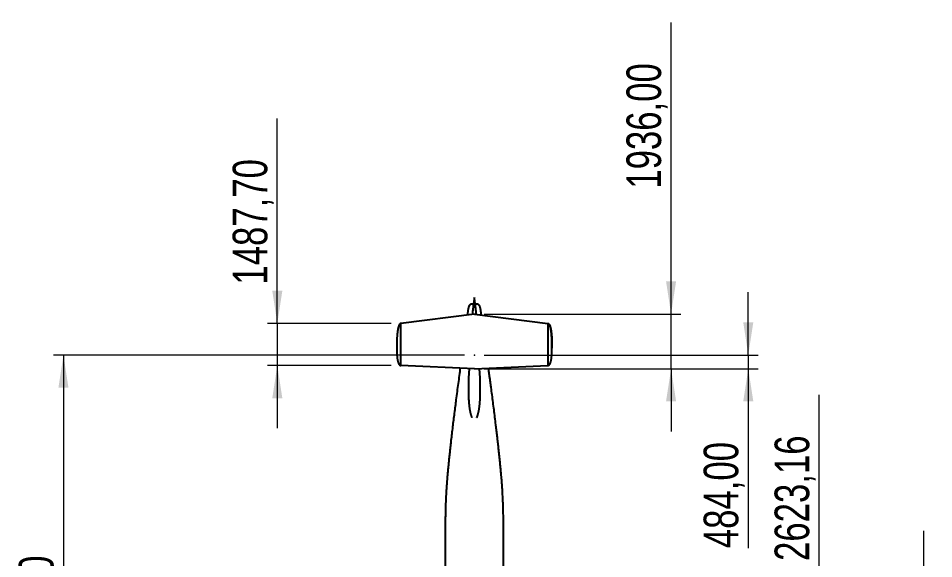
# Model space of a CAD drawing. Header units: millimetres. Extents: x 26 to 221, y 89 to 273.
# Drawn here: x 25.8 to 118.3, y 218.8 to 273.4 of the extents above; entities that cross this region are included whole.
import ezdxf

# ---------------------------------------------------------------- set-up
doc = ezdxf.new("R2010")
doc.units = ezdxf.units.MM
doc.header["$PDSIZE"] = -1
doc.styles.add('SLDTEXTSTYLE0', font='TXT', dxfattribs={"width": 0.75})
doc.dimstyles.new('SLDDIMSTYLE0', dxfattribs={"dimtxt": 3.5, "dimasz": 3.302, "dimexe": 0, "dimexo": 0.0625, "dimgap": 0.875, "dimtad": 1, "dimlfac": 350, "dimrnd": 1e-09, "dimzin": 12, "dimdsep": 46, "dimtxsty": 'SLDTEXTSTYLE0', "dimsah": 1, "dimcen": 0.09, "dimadec": 0, "dimazin": 3, "dimtfac": 1, "dimtmove": 0, "dimatfit": 0, "dimfxl": 1, "dimfrac": 2, "dimtolj": 1, "dimtzin": 12, "dimarcsym": 0})
doc.dimstyles.new('SLDDIMSTYLE1', dxfattribs={"dimtxt": 3.5, "dimasz": 3.302, "dimexe": 0, "dimexo": 0.0625, "dimgap": 0.875, "dimtad": 1, "dimlfac": 350, "dimrnd": 1e-09, "dimzin": 12, "dimdsep": 46, "dimtxsty": 'SLDTEXTSTYLE0', "dimsah": 1, "dimcen": 0.09, "dimadec": 0, "dimazin": 3, "dimtfac": 1, "dimtofl": 0, "dimtmove": 0, "dimatfit": 3, "dimfxl": 1, "dimfrac": 2, "dimtolj": 1, "dimtzin": 12, "dimarcsym": 0})

# ---------------------------------------------------------------- blocks, each defined once
blk = doc.blocks.new('_D')
at = {"color": 7, "linetype": 'Continuous', "lineweight": 18, "transparency": 16777216}
for p, q in [((99.582, 239.355), (99.582, 245.705)), ((72.889, 239.355), (100.582, 239.355)), ((99.582, 239.355), (99.582, 237.973)), ((72.889, 237.973), (100.582, 237.973)), ((99.582, 237.973), (99.582, 219.831))]:
    blk.add_line(p, q, dxfattribs=at)
for points in [[(99.582, 239.355), (100.09, 242.657), (99.074, 242.657)], [(99.582, 237.973), (99.074, 234.671), (100.09, 234.671)]]:
    blk.add_solid(points, dxfattribs=at)
at = {"color": 7, "linetype": 'Continuous', "lineweight": 18, "transparency": 16777216, "insert": (95.07, 219.831), "char_height": 3.5, "attachment_point": 1, "rotation": 90, "style": 'SLDTEXTSTYLE0'}
blk.add_mtext('484,00', dxfattribs=at)
blk = doc.blocks.new('_D_3')
at = {"color": 7, "linetype": 'Continuous', "lineweight": 18, "transparency": 16777216}
for p, q in [((70.889, 239.355), (29.348, 239.355)), ((30.348, 239.355), (30.348, 167.355)), ((70.889, 167.355), (29.348, 167.355))]:
    blk.add_line(p, q, dxfattribs=at)
for points in [[(30.348, 239.355), (29.84, 236.053), (30.856, 236.053)], [(30.348, 167.355), (30.856, 170.657), (29.84, 170.657)]]:
    blk.add_solid(points, dxfattribs=at)
at = {"color": 7, "linetype": 'Continuous', "lineweight": 18, "transparency": 16777216, "insert": (25.836, 204.444), "char_height": 3.5, "attachment_point": 1, "rotation": 90, "style": 'SLDTEXTSTYLE0'}
blk.add_mtext('25200,00', dxfattribs=at)
blk = doc.blocks.new('_D_5')
at = {"color": 7, "linetype": 'Continuous', "lineweight": 18, "transparency": 16777216}
for p, q in [((91.777, 243.504), (91.777, 272.989)), ((72.889, 243.504), (92.777, 243.504)), ((91.777, 237.973), (91.777, 243.504)), ((72.889, 237.973), (92.777, 237.973)), ((91.777, 237.973), (91.777, 231.623))]:
    blk.add_line(p, q, dxfattribs=at)
for points in [[(91.777, 243.504), (92.285, 246.806), (91.269, 246.806)], [(91.777, 237.973), (91.269, 234.671), (92.285, 234.671)]]:
    blk.add_solid(points, dxfattribs=at)
at = {"color": 7, "linetype": 'Continuous', "lineweight": 18, "transparency": 16777216, "insert": (87.265, 256.18), "char_height": 3.5, "attachment_point": 1, "rotation": 90, "style": 'SLDTEXTSTYLE0'}
blk.add_mtext('1936,00', dxfattribs=at)
blk = doc.blocks.new('_D_6')
at = {"color": 7, "linetype": 'Continuous', "lineweight": 18, "transparency": 16777216}
for p, q in [((51.968, 242.55), (51.968, 263.292)), ((63.468, 242.55), (50.968, 242.55)), ((51.968, 242.55), (51.968, 238.299)), ((63.468, 238.299), (50.968, 238.299)), ((51.968, 238.299), (51.968, 231.949))]:
    blk.add_line(p, q, dxfattribs=at)
for points in [[(51.968, 242.55), (52.476, 245.852), (51.46, 245.852)], [(51.968, 238.299), (51.46, 234.997), (52.476, 234.997)]]:
    blk.add_solid(points, dxfattribs=at)
at = {"color": 7, "linetype": 'Continuous', "lineweight": 18, "transparency": 16777216, "insert": (47.457, 246.482), "char_height": 3.5, "attachment_point": 1, "rotation": 90, "style": 'SLDTEXTSTYLE0'}
blk.add_mtext('1487,70', dxfattribs=at)
blk = doc.blocks.new('_D_7')
at = {"color": 7, "linetype": 'Continuous', "lineweight": 18, "transparency": 16777216}
for p, q in [((106.756, 207.919), (106.756, 235.347)), ((72.889, 207.919), (107.756, 207.919)), ((106.756, 200.425), (106.756, 207.919)), ((72.889, 200.425), (107.756, 200.425))]:
    blk.add_line(p, q, dxfattribs=at)
for points in [[(106.756, 207.919), (106.248, 204.617), (107.264, 204.617)], [(106.756, 200.425), (107.264, 203.727), (106.248, 203.727)]]:
    blk.add_solid(points, dxfattribs=at)
at = {"color": 7, "linetype": 'Continuous', "lineweight": 18, "transparency": 16777216, "insert": (102.244, 218.538), "char_height": 3.5, "attachment_point": 1, "rotation": 90, "style": 'SLDTEXTSTYLE0'}
blk.add_mtext('2623,16', dxfattribs=at)
blk = doc.blocks.new('_D_8')
at = {"color": 7, "linetype": 'Continuous', "lineweight": 18, "transparency": 16777216}
for p, q in [((117.326, 203.797), (117.326, 221.573)), ((111.803, 203.797), (118.326, 203.797)), ((117.326, 200.425), (117.326, 203.797)), ((111.803, 200.425), (118.326, 200.425)), ((117.326, 200.425), (117.326, 194.075))]:
    blk.add_line(p, q, dxfattribs=at)
for points in [[(117.326, 203.797), (117.834, 207.099), (116.818, 207.099)], [(117.326, 200.425), (116.818, 197.123), (117.834, 197.123)]]:
    blk.add_solid(points, dxfattribs=at)
at = {"color": 7, "linetype": 'Continuous', "lineweight": 18, "transparency": 16777216, "insert": (112.815, 204.763), "char_height": 3.5, "attachment_point": 1, "rotation": 90, "style": 'SLDTEXTSTYLE0'}
blk.add_mtext('1180,42', dxfattribs=at)

msp = doc.modelspace()

# ---------------------------------------------------------------- linework, layer by layer
at = {"color": 7, "linetype": 'Continuous', "lineweight": 25}
for p, q in [((71.798604, 244.498251), (71.604171, 244.498251)), ((71.888933, 245.172537), (71.879942, 245.108524)), ((71.897925, 245.108524), (71.888933, 245.172537)), ((72.173695, 244.498251), (71.979415, 244.498251)), ((71.888933, 243.503966), (64.468362, 242.549751)), ((71.888933, 243.503966), (79.309505, 242.549751)), ((64.468362, 242.511885), (64.468362, 242.549751)), ((79.309505, 242.549751), (79.309505, 242.511885)), ((71.888933, 237.972537), (64.468362, 238.290608)), ((71.354263, 237.995455), (71.312669, 237.016024)), ((71.888933, 237.972537), (79.309505, 238.290608)), ((72.465198, 237.016024), (72.423604, 237.995455))]:
    msp.add_line(p, q, dxfattribs=at)
for points, knots in [([(71.604171, 244.498251), (71.598408, 244.498127), (71.587808, 244.497899), (71.573346, 244.496297), (71.561522, 244.494375), (71.548203, 244.491577), (71.532416, 244.487265), (71.511399, 244.479703), (71.488301, 244.468909), (71.463528, 244.454046), (71.439271, 244.435895), (71.415848, 244.41437), (71.393778, 244.389622), (71.373523, 244.361971), (71.355438, 244.331718), (71.339422, 244.299121), (71.323664, 244.260932), (71.308433, 244.216721), (71.293635, 244.166371), (71.280212, 244.113397), (71.268185, 244.058033), (71.256405, 243.994305), (71.244835, 243.922111), (71.232754, 243.841571), (71.219544, 243.749344), (71.205489, 243.645944), (71.190765, 243.532375), (71.180548, 243.45437), (71.175314, 243.414426), (71.175018, 243.412163)], [0, 0, 0, 0, 0.013648461, 0.025102045, 0.034377989, 0.042003595, 0.057358538, 0.073215932, 0.095237371, 0.118378853, 0.14274551, 0.168431966, 0.195379228, 0.222975584, 0.251170816, 0.280124299, 0.310027595, 0.35001906, 0.391854825, 0.43543125, 0.480562256, 0.527081354, 0.589947163, 0.654817679, 0.721331041, 0.812288641, 0.903874855, 0.994554695, 1, 1, 1, 1]), ([(71.879942, 245.108524), (71.874209, 245.067441), (71.862624, 244.984416), (71.845544, 244.858524), (71.828599, 244.731121), (71.812028, 244.603866), (71.797029, 244.486219), (71.783438, 244.377617), (71.771078, 244.277228), (71.75893, 244.17696), (71.747025, 244.0771), (71.732295, 243.951566), (71.714894, 243.799722), (71.696269, 243.63284), (71.68472, 243.525219), (71.67955, 243.477041)], [0, 0, 0, 0, 0.075703507, 0.152990274, 0.23186095, 0.310263162, 0.387193492, 0.44830742, 0.510010041, 0.57178817, 0.632637794, 0.693546987, 0.802462199, 0.911569256, 1, 1, 1, 1]), ([(72.098304, 243.477043), (72.096795, 243.491313), (72.090016, 243.555398), (72.077574, 243.668602), (72.06097, 243.817182), (72.043989, 243.965239), (72.026517, 244.113898), (72.008656, 244.262237), (71.992446, 244.393709), (71.978017, 244.508338), (71.965524, 244.606128), (71.952788, 244.704113), (71.94268, 244.780636), (71.935274, 244.836099), (71.93066, 244.870457), (71.926025, 244.90478), (71.921419, 244.93867), (71.917445, 244.967718), (71.914024, 244.992617), (71.911216, 245.013003), (71.908559, 245.03225), (71.906414, 245.047738), (71.904605, 245.060739), (71.902924, 245.072793), (71.901128, 245.085645), (71.899436, 245.097753), (71.898379, 245.105286), (71.897925, 245.108524)], [0, 0, 0, 0, 0.026190116, 0.117608851, 0.207843465, 0.299038647, 0.389588836, 0.481015471, 0.571716487, 0.631345568, 0.691866431, 0.75163514, 0.81167568, 0.832735217, 0.853755857, 0.874942307, 0.895943051, 0.916175001, 0.928449158, 0.941811405, 0.953731471, 0.96390798, 0.970348125, 0.977687512, 0.986118561, 0.994032279, 1, 1, 1, 1]), ([(72.60285, 243.412163), (72.602202, 243.417107), (72.598023, 243.449009), (72.590305, 243.508013), (72.579739, 243.58902), (72.569234, 243.669175), (72.558545, 243.747365), (72.547836, 243.822818), (72.537949, 243.889471), (72.52897, 243.947679), (72.520723, 243.997781), (72.511953, 244.046019), (72.502375, 244.092213), (72.492036, 244.136087), (72.480441, 244.179615), (72.467564, 244.222319), (72.453059, 244.263862), (72.43733, 244.301751), (72.421381, 244.333514), (72.405541, 244.359754), (72.390352, 244.38126), (72.374327, 244.400808), (72.357591, 244.418435), (72.340269, 244.434184), (72.322476, 244.448096), (72.304317, 244.460214), (72.285896, 244.47058), (72.270249, 244.477867), (72.257052, 244.483093), (72.24551, 244.487098), (72.232953, 244.490723), (72.219526, 244.493807), (72.205641, 244.496175), (72.19018, 244.497901), (72.179354, 244.498131), (72.173695, 244.498251)], [0, 0, 0, 0, 0.011896876, 0.07676751, 0.14198001, 0.206803622, 0.269651022, 0.330325309, 0.388671081, 0.430395463, 0.470736543, 0.509696492, 0.547282783, 0.583304204, 0.617336387, 0.654910866, 0.689881309, 0.7224964, 0.75306086, 0.775074767, 0.796240713, 0.816608758, 0.836218707, 0.855106448, 0.873306341, 0.89085342, 0.907785387, 0.924144359, 0.932192418, 0.941700621, 0.953260576, 0.963250922, 0.974361719, 0.986600286, 1, 1, 1, 1]), ([(64.468362, 242.549751), (64.461282, 242.549456), (64.447148, 242.548866), (64.426295, 242.543969), (64.406015, 242.536128), (64.386323, 242.525084), (64.36722, 242.510942), (64.348697, 242.493695), (64.330744, 242.473362), (64.313348, 242.449942), (64.296501, 242.423437), (64.279872, 242.393254), (64.263531, 242.359242), (64.247534, 242.321273), (64.232131, 242.279868), (64.21732, 242.235023), (64.203194, 242.187053), (64.18973, 242.135999), (64.176912, 242.081905), (64.164665, 242.024487), (64.152904, 241.963301), (64.141651, 241.898297), (64.130923, 241.829428), (64.12079, 241.757097), (64.111254, 241.681304), (64.102313, 241.602048), (64.093968, 241.519329), (64.086219, 241.433148), (64.079066, 241.343504), (64.07251, 241.250396), (64.06655, 241.153825), (64.061187, 241.053791), (64.05642, 240.950294), (64.05225, 240.843333), (64.04878, 240.736116), (64.045947, 240.628827), (64.043696, 240.521652), (64.041945, 240.411567), (64.040704, 240.298571), (64.03993, 240.182665), (64.039838, 240.104424), (64.039791, 240.064819)], [0, 0, 0, 0, 0.008125037, 0.016222153, 0.024469831, 0.033037151, 0.042075267, 0.051713212, 0.062057596, 0.073194758, 0.085193939, 0.098110523, 0.112761894, 0.128522753, 0.145426556, 0.163500415, 0.182766503, 0.202866779, 0.224149199, 0.246625938, 0.270307331, 0.295722948, 0.322410152, 0.350375909, 0.379626273, 0.410166531, 0.442001331, 0.475134773, 0.509570495, 0.545311736, 0.582361394, 0.62072207, 0.660396107, 0.701385622, 0.743692536, 0.783632676, 0.824682496, 0.866843131, 0.910115626, 0.95450095, 1, 1, 1, 1]), ([(64.468362, 242.511885), (64.461283, 242.511594), (64.447155, 242.511013), (64.426308, 242.506194), (64.406031, 242.498476), (64.38634, 242.487604), (64.367235, 242.473679), (64.348711, 242.456697), (64.330755, 242.436673), (64.313357, 242.41361), (64.296508, 242.387507), (64.279475, 242.357064), (64.262422, 242.32194), (64.245483, 242.281847), (64.229215, 242.237933), (64.213616, 242.190193), (64.198783, 242.138963), (64.184692, 242.08429), (64.171323, 242.026222), (64.158599, 241.964457), (64.146737, 241.900164), (64.135679, 241.833468), (64.12538, 241.764493), (64.115665, 241.692176), (64.106534, 241.616519), (64.097987, 241.53752), (64.090184, 241.45684), (64.083077, 241.374605), (64.076621, 241.290939), (64.070686, 241.204302), (64.06527, 241.114694), (64.060374, 241.022116), (64.055998, 240.926566), (64.052142, 240.828045), (64.048805, 240.726553), (64.045988, 240.62209), (64.043707, 240.515322), (64.041945, 240.406283), (64.040704, 240.295009), (64.03993, 240.180869), (64.039838, 240.103821), (64.039791, 240.064819)], [0, 0, 0, 0, 0.008240519, 0.016447355, 0.024796478, 0.03345519, 0.042573766, 0.052281148, 0.062684409, 0.073870655, 0.085910011, 0.098858749, 0.11449604, 0.131381433, 0.14955522, 0.16904971, 0.189891067, 0.211692017, 0.234829594, 0.259317828, 0.28516855, 0.311006387, 0.338091153, 0.366429282, 0.396026393, 0.426887415, 0.459016696, 0.490475121, 0.523067312, 0.556795861, 0.591663106, 0.627671165, 0.664821958, 0.703117237, 0.742558598, 0.783147503, 0.824885294, 0.866997259, 0.910219712, 0.954553651, 1, 1, 1, 1]), ([(64.468362, 238.290608), (64.468362, 238.290874), (64.468362, 238.291404), (64.468362, 238.295565), (64.468362, 238.301705), (64.468362, 238.309544), (64.468362, 238.320558), (64.468362, 238.335237), (64.468362, 238.353596), (64.468362, 238.376101), (64.468362, 238.402882), (64.468362, 238.433875), (64.468362, 238.465453), (64.468362, 238.508106), (64.468362, 238.562181), (64.468362, 238.627776), (64.468362, 238.693841), (64.468362, 238.773505), (64.468362, 238.86687), (64.468362, 238.973926), (64.468362, 239.081214), (64.468362, 239.188646), (64.468362, 239.311528), (64.468362, 239.449853), (64.468362, 239.603578), (64.468362, 239.757289), (64.468362, 239.910959), (64.468362, 240.06457), (64.468362, 240.218113), (64.468362, 240.400637), (64.468362, 240.612083), (64.468362, 240.852377), (64.468362, 241.092486), (64.468362, 241.332412), (64.468362, 241.570727), (64.468362, 241.807427), (64.468362, 242.042496), (64.468362, 242.277363), (64.468362, 242.433711), (64.468362, 242.511885)], [0, 0, 0, 0, 0.003120117, 0.006240274, 0.009362213, 0.012485285, 0.015609086, 0.020814033, 0.026020781, 0.031228327, 0.039039305, 0.046851102, 0.054663272, 0.062475688, 0.078099467, 0.09372404, 0.109348994, 0.124974149, 0.149973944, 0.174974137, 0.199974553, 0.22497511, 0.24997576, 0.285690767, 0.321405952, 0.357121247, 0.392836619, 0.428552055, 0.464267526, 0.499983028, 0.555984792, 0.611986642, 0.66798854, 0.723990468, 0.779992417, 0.834994337, 0.889996244, 0.944998134, 1, 1, 1, 1]), ([(79.309505, 242.549751), (79.316584, 242.549456), (79.330719, 242.548866), (79.351572, 242.54397), (79.371852, 242.536131), (79.391544, 242.525089), (79.410647, 242.510949), (79.429169, 242.493707), (79.447123, 242.473377), (79.464519, 242.449962), (79.481366, 242.423462), (79.497995, 242.393285), (79.514336, 242.359279), (79.530333, 242.321318), (79.545736, 242.279921), (79.560547, 242.235086), (79.574673, 242.187124), (79.588136, 242.136081), (79.600954, 242.081997), (79.613201, 242.024591), (79.624962, 241.963417), (79.636216, 241.898426), (79.646944, 241.829571), (79.657076, 241.757254), (79.666613, 241.681476), (79.675554, 241.602235), (79.683899, 241.519533), (79.691648, 241.433369), (79.698801, 241.343742), (79.705357, 241.250653), (79.711317, 241.154101), (79.71668, 241.054087), (79.721447, 240.95061), (79.725617, 240.843671), (79.729087, 240.736474), (79.73192, 240.629207), (79.73417, 240.522053), (79.735922, 240.41199), (79.737163, 240.299016), (79.737936, 240.183133), (79.738029, 240.104908), (79.738076, 240.06531)], [0, 0, 0, 0, 0.0081265144, 0.0162250342, 0.0244740098, 0.0330424963, 0.0420816397, 0.0517204702, 0.0620656033, 0.0732033902, 0.0852030818, 0.0981200741, 0.1127717769, 0.1285328759, 0.1454368386, 0.1635107845, 0.1827768933, 0.2028771328, 0.224159463, 0.2466360644, 0.2703172749, 0.2957326628, 0.322419598, 0.3503850491, 0.379635071, 0.4101749545, 0.4420093472, 0.4751423522, 0.5095776082, 0.5453183562, 0.5823674947, 0.6207276254, 0.6604010923, 0.701390014, 0.7436963114, 0.7836358667, 0.8246850839, 0.8668450974, 0.9101169542, 0.9545016227, 1, 1, 1, 1]), ([(79.309505, 242.511885), (79.309505, 242.509186), (79.309505, 242.502851), (79.309505, 242.493316), (79.309505, 242.483771), (79.309505, 242.475057), (79.309505, 242.466339), (79.309505, 242.456733), (79.309505, 242.445295), (79.309505, 242.432804), (79.309505, 242.419844), (79.309505, 242.407238), (79.309505, 242.368156), (79.309505, 242.314754), (79.309505, 242.247401), (79.309505, 242.192308), (79.309505, 242.123069), (79.309505, 242.039099), (79.309505, 241.940903), (79.309505, 241.846101), (79.309505, 241.754987), (79.309505, 241.66716), (79.309505, 241.5792), (79.309505, 241.490972), (79.309505, 241.403025), (79.309505, 241.300378), (79.309505, 241.183316), (79.309505, 241.0513), (79.309505, 240.917472), (79.309505, 240.788075), (79.309505, 240.66421), (79.309505, 240.578671), (79.309505, 240.525231), (79.309505, 240.502965), (79.309505, 240.480812), (79.309505, 240.45877), (79.309505, 240.43684), (79.309505, 240.415021), (79.309505, 240.393314), (79.309505, 240.3393), (79.309505, 240.254065), (79.309505, 240.138684), (79.309505, 240.045679), (79.309505, 239.974182), (79.309505, 239.923316), (79.309505, 239.872795), (79.309505, 239.821174), (79.309505, 239.759931), (79.309505, 239.689738), (79.309505, 239.611146), (79.309505, 239.532619), (79.309505, 239.453687), (79.309505, 239.374988), (79.309505, 239.302055), (79.309505, 239.2354), (79.309505, 239.175006), (79.309505, 239.115062), (79.309505, 239.054928), (79.309505, 238.998936), (79.309505, 238.947612), (79.309505, 238.900701), (79.309505, 238.853939), (79.309505, 238.807062), (79.309505, 238.763345), (79.309505, 238.722999), (79.309505, 238.685715), (79.309505, 238.648687), (79.309505, 238.617509), (79.309505, 238.592457), (79.309505, 238.573302), (79.309505, 238.554102), (79.309505, 238.534914), (79.309505, 238.516042), (79.309505, 238.494753), (79.309505, 238.47141), (79.309505, 238.445905), (79.309505, 238.421203), (79.309505, 238.396835), (79.309505, 238.375935), (79.309505, 238.358519), (79.309505, 238.344459), (79.309505, 238.331079), (79.309505, 238.319379), (79.309505, 238.309567), (79.309505, 238.301679), (79.309505, 238.295544), (79.309505, 238.291398), (79.309505, 238.290872), (79.309505, 238.290608)], [0, 0, 0, 0, 0.001899479, 0.004459014, 0.006710441, 0.008616559, 0.010591682, 0.012844665, 0.015375508, 0.018639597, 0.021633065, 0.024493375, 0.027507341, 0.049124629, 0.062046524, 0.074855449, 0.08784364, 0.11069551, 0.133835699, 0.156787952, 0.177232239, 0.197760592, 0.218388743, 0.23890731, 0.259605227, 0.280018549, 0.310818477, 0.341585287, 0.372432234, 0.404461625, 0.432088812, 0.459030819, 0.464242553, 0.469427883, 0.474586816, 0.479719357, 0.484825512, 0.489905288, 0.49495869, 0.499985725, 0.52762704, 0.554469483, 0.580514363, 0.592516467, 0.604341794, 0.615990513, 0.627747617, 0.640335516, 0.658688674, 0.676679951, 0.695117707, 0.713422583, 0.731697547, 0.749978815, 0.764274433, 0.778188179, 0.792117885, 0.806120604, 0.82019463, 0.831264503, 0.842039492, 0.853060279, 0.864067677, 0.874975992, 0.88383589, 0.89253384, 0.901345044, 0.910098262, 0.914726054, 0.91923837, 0.923816472, 0.928517007, 0.933069835, 0.937476068, 0.943998211, 0.950156793, 0.956333455, 0.9624963, 0.968727587, 0.972663226, 0.976542195, 0.980449593, 0.984357885, 0.987512371, 0.990644877, 0.993786197, 0.996888652, 1, 1, 1, 1]), ([(79.738076, 240.06531), (79.738022, 240.107378), (79.737914, 240.190401), (79.737013, 240.313264), (79.735566, 240.432786), (79.733524, 240.548966), (79.7309, 240.661804), (79.727749, 240.769309), (79.724111, 240.871603), (79.720029, 240.968811), (79.715426, 241.06305), (79.710304, 241.154317), (79.704662, 241.242615), (79.698501, 241.327942), (79.69182, 241.410298), (79.684619, 241.489685), (79.676899, 241.566102), (79.668706, 241.639136), (79.660052, 241.708825), (79.650953, 241.775205), (79.641353, 241.83872), (79.630761, 241.902322), (79.619058, 241.965682), (79.606086, 242.028456), (79.592446, 242.087398), (79.578137, 242.14251), (79.563239, 242.193518), (79.547773, 242.240471), (79.531764, 242.283423), (79.515108, 242.322688), (79.49827, 242.357312), (79.481359, 242.387532), (79.46451, 242.413629), (79.447111, 242.436688), (79.429156, 242.456708), (79.410631, 242.473687), (79.391527, 242.487609), (79.371835, 242.498479), (79.351559, 242.506195), (79.330712, 242.511013), (79.316584, 242.511594), (79.309505, 242.511885)], [0, 0, 0, 0, 0.049028279, 0.096759413, 0.143194576, 0.188335044, 0.232182205, 0.274737575, 0.313679529, 0.3514761, 0.38812895, 0.423639901, 0.458010958, 0.491244331, 0.523342466, 0.554308078, 0.584144191, 0.612854184, 0.639959041, 0.665985345, 0.69093767, 0.714821205, 0.741129045, 0.766024661, 0.789520607, 0.811631816, 0.832376214, 0.85144079, 0.869232989, 0.88578372, 0.901131392, 0.914080552, 0.926120438, 0.937307332, 0.94771137, 0.957419668, 0.966539305, 0.975199221, 0.983549681, 0.991757961, 1, 1, 1, 1]), ([(64.039791, 240.064819), (64.039869, 240.028307), (64.040023, 239.956445), (64.041317, 239.850397), (64.043398, 239.747839), (64.046335, 239.648769), (64.050089, 239.553727), (64.054646, 239.462671), (64.059986, 239.375558), (64.066138, 239.291811), (64.073147, 239.210915), (64.081032, 239.132918), (64.089818, 239.057866), (64.099449, 238.986317), (64.109925, 238.91827), (64.121244, 238.853725), (64.133408, 238.792681), (64.145981, 238.737064), (64.158831, 238.686623), (64.171809, 238.641087), (64.185458, 238.598329), (64.199778, 238.558345), (64.214689, 238.521339), (64.230171, 238.487271), (64.246202, 238.456101), (64.262887, 238.427603), (64.280324, 238.401634), (64.29854, 238.378231), (64.317566, 238.357445), (64.337289, 238.339433), (64.357716, 238.324201), (64.378729, 238.311836), (64.400301, 238.302282), (64.422407, 238.295554), (64.445172, 238.291364), (64.460595, 238.290861), (64.468362, 238.290608)], [0, 0, 0, 0, 0.056901898, 0.111994435, 0.165281447, 0.216767174, 0.266456318, 0.313514474, 0.358850208, 0.4024697, 0.444379892, 0.485391524, 0.524640956, 0.562138946, 0.597897835, 0.631931855, 0.664257515, 0.694894086, 0.720784238, 0.745370426, 0.768674549, 0.790722331, 0.81154415, 0.830835763, 0.849020294, 0.866146339, 0.882272072, 0.897735181, 0.912321509, 0.926135818, 0.939301311, 0.951960151, 0.964054512, 0.975978432, 0.987903183, 1, 1, 1, 1]), ([(79.309505, 238.290608), (79.317412, 238.290871), (79.333113, 238.291392), (79.35628, 238.295739), (79.378763, 238.302718), (79.40055, 238.312567), (79.4215, 238.325126), (79.441631, 238.340343), (79.46097, 238.358156), (79.479637, 238.378645), (79.497758, 238.401961), (79.515312, 238.428149), (79.532281, 238.457251), (79.548573, 238.489123), (79.56419, 238.523767), (79.579037, 238.560942), (79.59314, 238.600611), (79.606516, 238.642738), (79.619246, 238.687544), (79.631939, 238.737428), (79.644429, 238.792686), (79.656569, 238.853603), (79.667869, 238.918006), (79.678328, 238.985896), (79.687885, 239.05682), (79.696563, 239.130735), (79.704381, 239.207599), (79.711387, 239.287829), (79.717625, 239.372027), (79.723074, 239.460241), (79.727712, 239.552517), (79.731504, 239.648299), (79.734453, 239.747586), (79.736543, 239.850378), (79.737843, 239.956676), (79.737998, 240.02871), (79.738076, 240.06531)], [0, 0, 0, 0, 0.012311409, 0.024447769, 0.036589959, 0.0489186, 0.061606355, 0.074570814, 0.088168251, 0.102514575, 0.117708568, 0.134135579, 0.151601005, 0.170165936, 0.189881242, 0.210789397, 0.232519805, 0.255463663, 0.279645146, 0.305084907, 0.335653405, 0.36790371, 0.401854969, 0.437523588, 0.474923716, 0.513353282, 0.553475056, 0.595297954, 0.638829847, 0.685019042, 0.733001561, 0.782783288, 0.834369488, 0.887764896, 0.94297378, 1, 1, 1, 1]), ([(70.456172, 238.03395), (70.423611, 237.790511), (70.354414, 237.273161), (70.249078, 236.481582), (70.140298, 235.659033), (70.038595, 234.881522), (69.944102, 234.149144), (69.856818, 233.462016), (69.771097, 232.774383), (69.687185, 232.086243), (69.605273, 231.397582), (69.538037, 230.816271), (69.484449, 230.341766), (69.443588, 229.973499), (69.403217, 229.602737), (69.363388, 229.229478), (69.324366, 228.855991), (69.286285, 228.482304), (69.249363, 228.108439), (69.213594, 227.732165), (69.18159, 227.379622), (69.153203, 227.051136), (69.128211, 226.747032), (69.104506, 226.441408), (69.082222, 226.134263), (69.061493, 225.825597), (69.042824, 225.521354), (69.026234, 225.221596), (69.011732, 224.926379), (68.998901, 224.629812), (68.987647, 224.331896), (68.976964, 224.004957), (68.967237, 223.648694), (68.958776, 223.26282), (68.952102, 222.87475), (68.946977, 222.484487), (68.943153, 222.092028), (68.940377, 221.697374), (68.938265, 221.278285), (68.936678, 220.834494), (68.935673, 220.365736), (68.935242, 219.893988), (68.935305, 219.419248), (68.935774, 218.941518), (68.936544, 218.470038), (68.937504, 218.004918), (68.938561, 217.546268), (68.939644, 217.08496), (68.940744, 216.620993), (68.941885, 216.144857), (68.943066, 215.656443), (68.944285, 215.15564), (68.945518, 214.651903), (68.946761, 214.145511), (68.948013, 213.636766), (68.949345, 213.095304), (68.950755, 212.520878), (68.95224, 211.913216), (68.95372, 211.302653), (68.955202, 210.684987), (68.956681, 210.060177), (68.958152, 209.428184), (68.959599, 208.79317), (68.960954, 208.186536), (68.961804, 207.791574), (68.962196, 207.60929)], [0, 0, 0, 0, 0.024296258, 0.051633893, 0.078989133, 0.106358453, 0.129174425, 0.15199575, 0.174820544, 0.197647166, 0.220474379, 0.243302975, 0.255411091, 0.267596544, 0.279859109, 0.292198566, 0.304614668, 0.31688284, 0.329222889, 0.341633642, 0.354114035, 0.364078673, 0.374086296, 0.384136596, 0.394229361, 0.404364486, 0.414541986, 0.424176864, 0.4338499, 0.443561951, 0.453313909, 0.463106564, 0.475657323, 0.488276616, 0.500965419, 0.513724491, 0.526554404, 0.539455562, 0.552428236, 0.567653606, 0.582976623, 0.598397353, 0.613915841, 0.629532114, 0.645246185, 0.660151884, 0.675144515, 0.690224069, 0.705390542, 0.720643934, 0.736916755, 0.75328735, 0.769755717, 0.78631623, 0.802947164, 0.819646363, 0.839415199, 0.859278855, 0.879237331, 0.899290625, 0.919850911, 0.940509923, 0.961267663, 0.982124128, 1, 1, 1, 1]), ([(74.815669, 207.60929), (74.816138, 207.826468), (74.817093, 208.268483), (74.818585, 208.934207), (74.820124, 209.605336), (74.821658, 210.260459), (74.823178, 210.899701), (74.82468, 211.523188), (74.826189, 212.143668), (74.827701, 212.761142), (74.829128, 213.341709), (74.830466, 213.885676), (74.831714, 214.393234), (74.832953, 214.898292), (74.834179, 215.400549), (74.83539, 215.899818), (74.836562, 216.386729), (74.837695, 216.86139), (74.838784, 217.323914), (74.839861, 217.783779), (74.840869, 218.240986), (74.841736, 218.704636), (74.842366, 219.174618), (74.842648, 219.650821), (74.842482, 220.124034), (74.841783, 220.594257), (74.840462, 221.061491), (74.838611, 221.492872), (74.836236, 221.888782), (74.83329, 222.249604), (74.829379, 222.608581), (74.824307, 222.965715), (74.817888, 223.321005), (74.809938, 223.674451), (74.800283, 224.026054), (74.788754, 224.375814), (74.775184, 224.72373), (74.759426, 225.069804), (74.741293, 225.414024), (74.721232, 225.74991), (74.699605, 226.077546), (74.6767, 226.397008), (74.652241, 226.714828), (74.626377, 227.031005), (74.596429, 227.378297), (74.562075, 227.756265), (74.523094, 228.164469), (74.482793, 228.569834), (74.441457, 228.972362), (74.39938, 229.372066), (74.356668, 229.76894), (74.314556, 230.152139), (74.273164, 230.521843), (74.232537, 230.878687), (74.191408, 231.234305), (74.149735, 231.589335), (74.107523, 231.94396), (74.048555, 232.4329), (73.971992, 233.05558), (73.876909, 233.811373), (73.78026, 234.565305), (73.682387, 235.317379), (73.60154, 235.931558), (73.538403, 236.408413), (73.49325, 236.748437), (73.448048, 237.088079), (73.402806, 237.427338), (73.360698, 237.742588), (73.333646, 237.944745), (73.321708, 238.033951)], [0, 0, 0, 0, 0.02129776, 0.043346596, 0.065284893, 0.087112652, 0.107591864, 0.127972807, 0.148255481, 0.168439884, 0.188526018, 0.205189394, 0.221784525, 0.238300224, 0.254718424, 0.271038879, 0.287261589, 0.302467761, 0.317587039, 0.332619423, 0.347564905, 0.362423475, 0.378087588, 0.393653937, 0.40912254, 0.424493433, 0.439766672, 0.454942334, 0.466797714, 0.478593115, 0.490328788, 0.502005088, 0.513622491, 0.525181615, 0.536683227, 0.548128262, 0.559517832, 0.570853236, 0.582135926, 0.593366836, 0.603908802, 0.614405023, 0.624855403, 0.635259718, 0.645617631, 0.659164869, 0.672629955, 0.686011513, 0.699308018, 0.712517954, 0.725640629, 0.738675779, 0.750547549, 0.762347452, 0.774120491, 0.785884736, 0.797640035, 0.809386227, 0.83452517, 0.859619609, 0.884667094, 0.909664997, 0.93461061, 0.945931495, 0.957240744, 0.968538116, 0.979823485, 0.991096762, 1, 1, 1, 1]), ([(71.312771, 237.01602), (71.312078, 237.000426), (71.308419, 236.918127), (71.302918, 236.768733), (71.297631, 236.605722), (71.294195, 236.47895), (71.292033, 236.389121), (71.290154, 236.298698), (71.288596, 236.209305), (71.287358, 236.120942), (71.286505, 236.039745), (71.285964, 235.965582), (71.285665, 235.897838), (71.285565, 235.82923), (71.28568, 235.759779), (71.286022, 235.68999), (71.286916, 235.580883), (71.289073, 235.432004), (71.29377, 235.242318), (71.30057, 235.052927), (71.309732, 234.863045), (71.319634, 234.703163), (71.329436, 234.570313), (71.338052, 234.466339), (71.347682, 234.362526), (71.35755, 234.266897), (71.367499, 234.17906), (71.377515, 234.097531), (71.38828, 234.016685), (71.399789, 233.93696), (71.411864, 233.85968), (71.424736, 233.783421), (71.438495, 233.708034), (71.453501, 233.632134), (71.469592, 233.557185), (71.487105, 233.482343), (71.503631, 233.417763), (71.518829, 233.3628), (71.532222, 233.317257), (71.546365, 233.272194), (71.561434, 233.227365), (71.575636, 233.188111), (71.588859, 233.15387), (71.600653, 233.125023), (71.613039, 233.096394), (71.626125, 233.068228), (71.635441, 233.048897), (71.64063, 233.039173), (71.640911, 233.038647)], [0, 0, 0, 0, 0.01165406, 0.06150558, 0.111611851, 0.13342268, 0.156189182, 0.178697516, 0.200947929, 0.222940674, 0.244676016, 0.26157339, 0.278312164, 0.295254707, 0.312796545, 0.330164777, 0.347359588, 0.3942595, 0.441328337, 0.48902066, 0.535748237, 0.583256585, 0.608613209, 0.63520351, 0.661148912, 0.686452051, 0.70697811, 0.727147027, 0.74777892, 0.767869465, 0.787285694, 0.806175672, 0.825609005, 0.844497564, 0.863937817, 0.882838034, 0.901881141, 0.913703243, 0.925412086, 0.937321948, 0.948963397, 0.960718933, 0.968485495, 0.976366388, 0.983985186, 0.991771722, 0.99955466, 1, 1, 1, 1]), ([(72.136658, 233.038761), (72.140493, 233.046038), (72.15268, 233.069164), (72.170662, 233.109357), (72.191159, 233.158744), (72.209842, 233.208614), (72.227257, 233.259085), (72.246187, 233.318531), (72.266085, 233.387103), (72.286253, 233.464013), (72.304844, 233.541907), (72.321804, 233.619692), (72.337622, 233.698779), (72.352043, 233.777161), (72.365511, 233.856574), (72.37833, 233.938488), (72.390673, 234.024346), (72.402344, 234.113009), (72.413065, 234.201992), (72.422799, 234.290291), (72.431728, 234.3789), (72.439958, 234.46848), (72.447435, 234.558189), (72.45429, 234.649048), (72.46054, 234.741018), (72.466244, 234.835095), (72.471285, 234.928992), (72.4757, 235.022664), (72.479559, 235.116888), (72.482943, 235.213623), (72.485824, 235.312405), (72.488175, 235.412745), (72.489967, 235.512834), (72.49124, 235.612809), (72.492025, 235.713074), (72.492333, 235.81319), (72.49219, 235.912525), (72.491578, 236.019594), (72.490373, 236.135986), (72.488428, 236.26278), (72.485839, 236.391087), (72.482675, 236.518801), (72.47798, 236.67898), (72.472356, 236.844264), (72.467085, 236.967841), (72.465029, 237.016017)], [0, 0, 0, 0, 0.006140874, 0.019513942, 0.032849693, 0.046062503, 0.059265259, 0.072708447, 0.092637002, 0.11256542, 0.132065377, 0.152422202, 0.172000106, 0.192278757, 0.211921898, 0.232135154, 0.254178585, 0.276680566, 0.298900496, 0.321092531, 0.343003157, 0.365389856, 0.388254299, 0.410210779, 0.433417439, 0.457077351, 0.48057689, 0.503621216, 0.527089847, 0.550983646, 0.575887103, 0.600871791, 0.625917528, 0.650624717, 0.675519491, 0.700776835, 0.725371986, 0.749682738, 0.780715702, 0.812273946, 0.844358227, 0.87652904, 0.907654231, 0.963998754, 1, 1, 1, 1])]:
    msp.add_open_spline(points, degree=3, knots=knots, dxfattribs=at)
at = {"color": 7, "linetype": 'Continuous', "lineweight": 0}
msp.add_point((71.888933, 239.355394), dxfattribs=at)

# ---------------------------------------------------------------- dimensions: what is measured, and where the dimension line sits
at = {"color": 7, "linetype": 'Continuous', "lineweight": 18}
for base, p1, p2, angle, dimstyle, picture, middle in [((91.77715, 243.503966), (71.888933, 237.972537), (71.888933, 243.503966), 90, 'SLDDIMSTYLE0', '_D_5', (91.77715, 264.584559)), ((51.96838, 238.29918), (64.468362, 242.549751), (64.468362, 238.29918), 90, 'SLDDIMSTYLE0', '_D_6', (51.96838, 254.886837)), ((99.581884, 237.972537), (71.888933, 239.355394), (71.888933, 237.972537), 90, 'SLDDIMSTYLE0', '_D', (99.581884, 226.942608)), ((30.34768, 167.355394), (71.888933, 239.355394), (71.888933, 167.355394), 90, 'SLDDIMSTYLE1', '_D_3', (30.34768, 214.141754)), ((106.755833, 207.919314), (71.888933, 200.424571), (71.888933, 207.919314), 90, 'SLDDIMSTYLE1', '_D_7', (106.755833, 226.942608)), ((117.326433, 203.797202), (110.803219, 200.424571), (110.803219, 203.797202), 270.00000034, 'SLDDIMSTYLE0', '_D_8', (117.326433, 213.167829))]:
    dim = msp.add_linear_dim(base=base, p1=p1, p2=p2, angle=angle, dimstyle=dimstyle, dxfattribs=at)
    dim.commit()
    dim.dimension.update_dxf_attribs({"geometry": picture, "text_midpoint": middle, "dimtype": 160})

doc.saveas('drawing.dxf')
